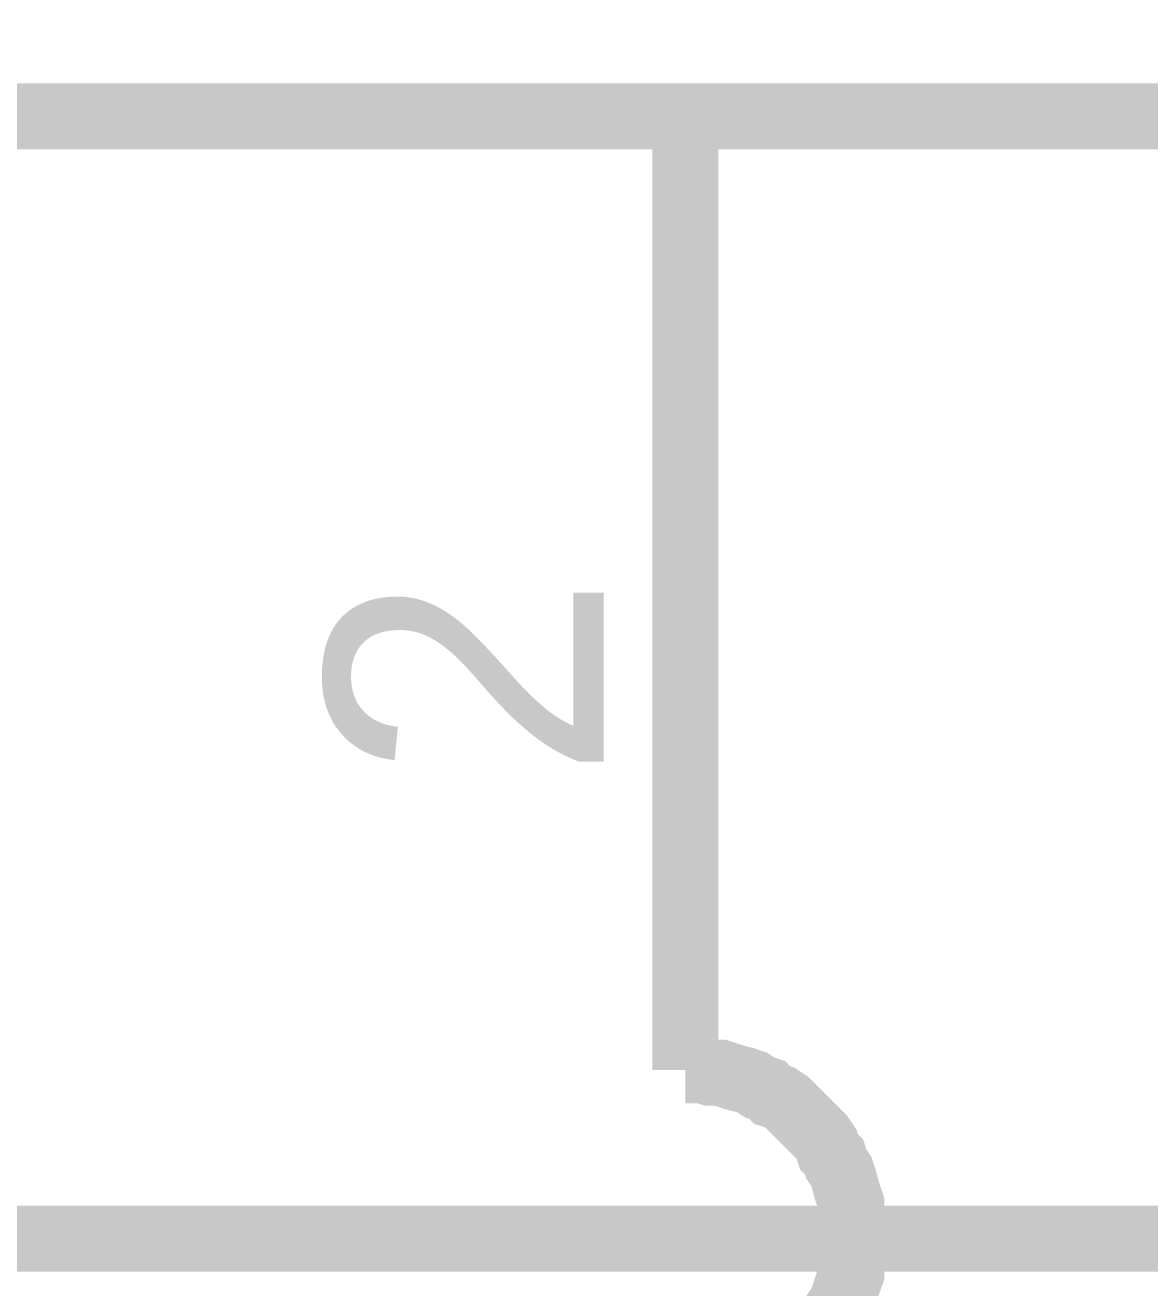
# Model space of a CAD drawing. Header units: inches. Extents: x 0 to 22.3, y 0 to 15.7.
# Drawn here: x 2.0823 to 2.2829, y 8.1909 to 8.4161 of the extents above; entities that cross this region are included whole.
import ezdxf

# ---------------------------------------------------------------- set-up
doc = ezdxf.new("R2010")
doc.units = ezdxf.units.IN
doc.header["$MEASUREMENT"] = 0
doc.layers.add('Sheet', color=255, linetype='Continuous')

msp = doc.modelspace()

# ---------------------------------------------------------------- linework, layer by layer
at = {"layer": 'Sheet'}
for points in [[(1.10024, 8.99965, 0.0118, 0.0118, 0), (1.70008, 8.99965, 0.0118, 0.0118, 0), (1.70008, 8.19963, 0.0118, 0.0118, 0), (2.00023, 8.19963, 0.0118, 0.0118, 0), (3.00012, 8.19963, 0.0118, 0.0118, 0), (3.00012, 8.29996, 0.0118, 0.0118, 0)], [(2.20003, 8.39985, 0.0118, 0.0118, 0), (2.20003, 8.29996, 0.0118, 0.0118, 0)], [(2.20003, 8.29996, 0.0118, 0.0118, 0), (2.20003, 8.22968, 0.0118, 0.0118, 0)], [(2.23009, 8.19963, 0.0118, 0.0118, 0), (2.23009, 8.20139, 0.0118, 0.0118, 0), (2.23009, 8.20272, 0.0118, 0.0118, 0), (2.22965, 8.20405, 0.0118, 0.0118, 0), (2.22965, 8.20581, 0.0118, 0.0118, 0), (2.2292, 8.20714, 0.0118, 0.0118, 0), (2.22876, 8.20847, 0.0118, 0.0118, 0), (2.22832, 8.21023, 0.0118, 0.0118, 0), (2.22788, 8.21156, 0.0118, 0.0118, 0), (2.22699, 8.21289, 0.0118, 0.0118, 0), (2.22655, 8.21421, 0.0118, 0.0118, 0), (2.22567, 8.2151, 0.0118, 0.0118, 0), (2.22523, 8.21642, 0.0118, 0.0118, 0), (2.22434, 8.21775, 0.0118, 0.0118, 0), (2.22346, 8.21863, 0.0118, 0.0118, 0), (2.22213, 8.21996, 0.0118, 0.0118, 0), (2.22125, 8.22084, 0.0118, 0.0118, 0), (2.22036, 8.22173, 0.0118, 0.0118, 0), (2.21904, 8.22305, 0.0118, 0.0118, 0), (2.21815, 8.22394, 0.0118, 0.0118, 0), (2.21683, 8.22482, 0.0118, 0.0118, 0), (2.2155, 8.22526, 0.0118, 0.0118, 0), (2.21462, 8.22615, 0.0118, 0.0118, 0), (2.21329, 8.22659, 0.0118, 0.0118, 0), (2.21196, 8.22747, 0.0118, 0.0118, 0), (2.21064, 8.22791, 0.0118, 0.0118, 0), (2.20887, 8.22836, 0.0118, 0.0118, 0), (2.20754, 8.2288, 0.0118, 0.0118, 0), (2.20622, 8.22924, 0.0118, 0.0118, 0), (2.20445, 8.22924, 0.0118, 0.0118, 0), (2.20312, 8.22968, 0.0118, 0.0118, 0), (2.2018, 8.22968, 0.0118, 0.0118, 0), (2.20003, 8.22968, 0.0118, 0.0118, 0)], [(2.20003, 8.22968, 0.0118, 0.0118, 0), (2.20003, 8.22968, 0.0118, 0.0118, 0), (2.20003, 8.22968, 0.0118, 0.0118, 0), (2.20003, 8.22968, 0.0118, 0.0118, 0), (2.20003, 8.22968, 0.0118, 0.0118, 0), (2.20003, 8.22968, 0.0118, 0.0118, 0), (2.20003, 8.22968, 0.0118, 0.0118, 0), (2.20003, 8.22968, 0.0118, 0.0118, 0), (2.20003, 8.22968, 0.0118, 0.0118, 0), (2.20003, 8.22968, 0.0118, 0.0118, 0), (2.20003, 8.22968, 0.0118, 0.0118, 0), (2.20003, 8.22968, 0.0118, 0.0118, 0), (2.20003, 8.22968, 0.0118, 0.0118, 0), (2.20003, 8.22968, 0.0118, 0.0118, 0), (2.20003, 8.22968, 0.0118, 0.0118, 0), (2.20003, 8.22968, 0.0118, 0.0118, 0), (2.20003, 8.22968, 0.0118, 0.0118, 0), (2.20003, 8.22968, 0.0118, 0.0118, 0), (2.20003, 8.22968, 0.0118, 0.0118, 0), (2.20003, 8.22968, 0.0118, 0.0118, 0), (2.20003, 8.22968, 0.0118, 0.0118, 0), (2.20003, 8.22968, 0.0118, 0.0118, 0), (2.20003, 8.22968, 0.0118, 0.0118, 0), (2.20003, 8.22968, 0.0118, 0.0118, 0), (2.20003, 8.22968, 0.0118, 0.0118, 0), (2.20003, 8.22968, 0.0118, 0.0118, 0), (2.20003, 8.22968, 0.0118, 0.0118, 0), (2.20003, 8.22968, 0.0118, 0.0118, 0), (2.20003, 8.22968, 0.0118, 0.0118, 0), (2.20003, 8.22968, 0.0118, 0.0118, 0), (2.20003, 8.22968, 0.0118, 0.0118, 0), (2.20003, 8.22968, 0.0118, 0.0118, 0), (2.20003, 8.22968, 0.0118, 0.0118, 0)], [(2.22567, 8.18416, 0.0118, 0.0118, 0), (2.22655, 8.18548, 0.0118, 0.0118, 0), (2.22699, 8.18681, 0.0118, 0.0118, 0), (2.22788, 8.18813, 0.0118, 0.0118, 0), (2.22832, 8.18946, 0.0118, 0.0118, 0), (2.22876, 8.19079, 0.0118, 0.0118, 0), (2.2292, 8.19211, 0.0118, 0.0118, 0), (2.22965, 8.19344, 0.0118, 0.0118, 0), (2.22965, 8.19521, 0.0118, 0.0118, 0), (2.23009, 8.19653, 0.0118, 0.0118, 0), (2.23009, 8.1983, 0.0118, 0.0118, 0), (2.23009, 8.19963, 0.0118, 0.0118, 0)]]:
    msp.add_lwpolyline(points, format="xyseb", dxfattribs=at)
for points in [[(1.90033, 8.89976, 0.0118, 0.0118, 0), (2.50017, 8.89976, 0.0118, 0.0118, 0), (2.50017, 8.39985, 0.0118, 0.0118, 0), (1.90033, 8.39985, 0.0118, 0.0118, 0), (1.90033, 8.89976, 0.0118, 0.0118, 0)], [(1.90033, 8.89976, 0.0039, 0.0039, 0), (1.90033, 8.39985, 0.0039, 0.0039, 0), (2.50017, 8.39985, 0.0039, 0.0039, 0), (2.50017, 8.89976, 0.0039, 0.0039, 0), (1.90033, 8.89976, 0.0039, 0.0039, 0), (1.90033, 8.89976, 0.0039, 0.0039, 0)]]:
    msp.add_lwpolyline(points, format="xyseb", close=True, dxfattribs=at)

# ---------------------------------------------------------------- texts
msp.add_text('2', height=0.0495, rotation=90, dxfattribs=at).set_placement((2.18544, 8.2814))

doc.saveas('drawing.dxf')
